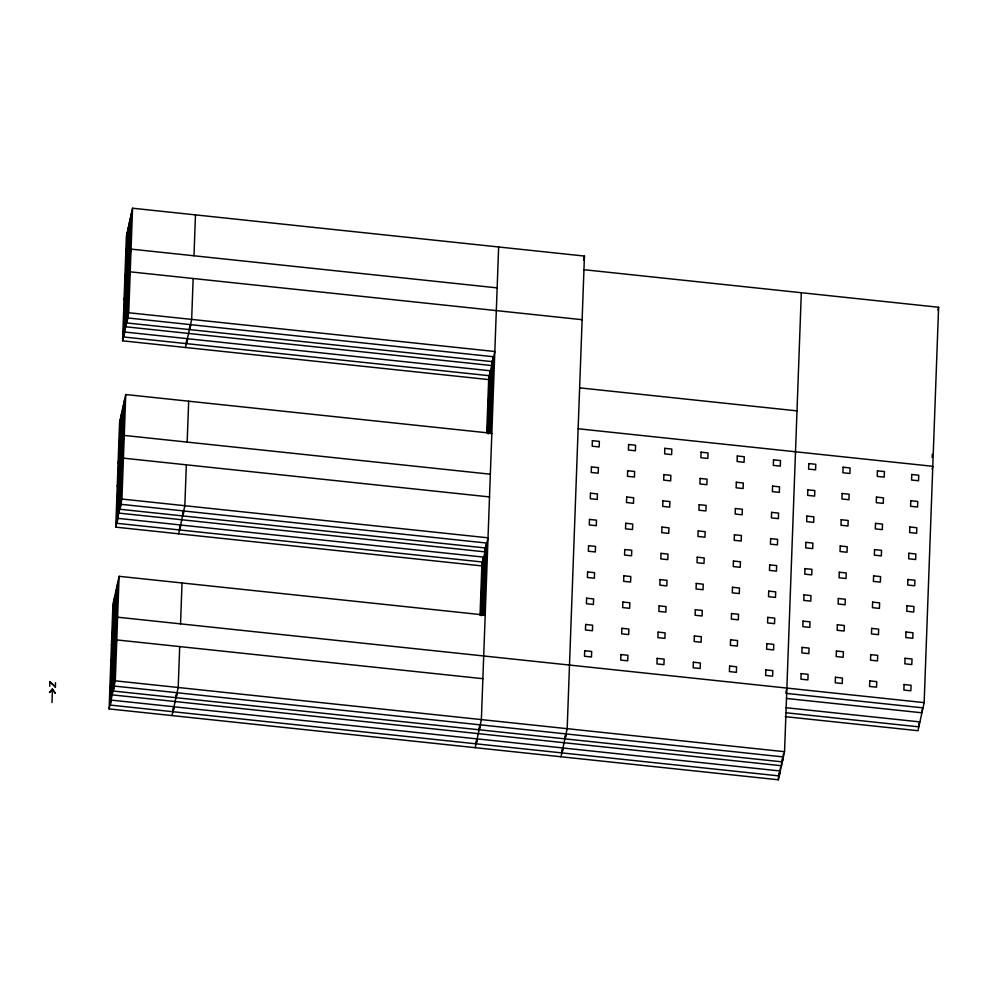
<?xml version="1.0" encoding="UTF-8"?>
<svg xmlns="http://www.w3.org/2000/svg" width="988" height="988" viewBox="0 0 988 988"><rect width="100%" height="100%" fill="white"/><g stroke="black" fill="none" stroke-linecap="round" stroke-linejoin="round"><path stroke-width="1.48" d="M49.869 681.757L55.427 686.907L49.869 681.757L49.709 686.302M55.353 687.253L55.513 682.708M801.317 292.72L784.546 751.695L778.371 779.779L109.112 708.915L112.928 604.397L119.103 576.313L485.194 615.079M115.757 527.147L121.932 499.051L488.01 537.818L481.835 565.902L115.757 527.147L119.573 422.617L125.748 394.533L491.839 433.3M122.561 340.823L128.736 312.739L494.827 351.506L488.652 379.59L122.561 340.823L126.378 236.305L132.553 208.221L584.451 256.065L567.174 728.675L560.999 756.771M109.964 704.827L111.446 664.381L112.533 659.416L111.064 699.862M111.459 663.924L112.274 641.657M112.286 641.2L113.768 600.766M116.609 523.047L118.091 482.613L119.178 477.636L117.696 518.083M118.103 482.156L118.918 459.889M120.413 418.986L118.931 459.432L120.03 454.455L121.499 414.021M123.414 336.735L124.896 296.289M124.908 295.832L125.723 273.565M127.217 232.674L125.748 273.108L126.835 268.143L128.317 227.697M112.558 658.91L113.373 636.643M113.385 636.235L114.855 595.789M119.202 477.142L120.017 454.875M124.513 331.758L125.995 291.324M126.019 290.818L126.835 268.551M116.016 590.355L112.2 694.873L781.459 765.737L781.57 762.711M122.66 408.575L118.844 513.093L484.923 551.86M129.465 222.263L125.649 326.781L491.74 365.548M113.052 690.785L114.534 650.339L115.621 645.374L114.151 685.808M114.546 649.882L115.361 627.615M115.374 627.158L116.856 586.724M119.696 509.005L121.178 468.559L122.265 463.594L120.783 504.041M121.191 468.114L122.006 445.847M123.5 404.944L122.018 445.39L123.117 440.413L124.587 399.979M126.501 322.693L127.983 282.247M127.995 281.79L128.811 259.523M130.305 218.62L128.835 259.066L129.922 254.101L131.404 213.655M115.645 644.868L116.461 622.601M116.473 622.193L117.943 581.747M122.29 463.1L123.105 440.833M127.6 317.716L129.082 277.282M129.107 276.776L129.922 254.509M109.112 708.915L115.287 680.831L119.103 576.313M121.932 499.051L125.748 394.533M128.736 312.739L132.553 208.221M179.705 646.597L178.198 687.487L172.023 715.584M180.532 623.873L182.027 582.969M186.337 464.817L184.842 505.72L178.667 533.804M187.177 442.093L188.671 401.202M193.154 278.505L191.66 319.396L185.485 347.492M193.981 255.781L195.476 214.878M480.032 615.487L481.946 562.876M486.714 432.608L488.764 376.564M480.773 614.499L482.687 562.271L483.774 557.331L481.638 615.697M487.417 432.744L489.492 375.959L490.579 371.006L488.282 433.942M482.638 614.511L485.096 547.315M489.282 432.571L491.901 361.003M483.354 614.277L485.775 548.229L486.862 543.289L484.219 615.475M489.999 432.509L492.58 361.904L493.667 356.964L490.863 433.707M498.644 246.988L481.378 719.597L475.203 747.681M778.371 779.779L778.482 776.753M779.334 772.616L779.223 775.691L780.421 767.664M782.422 758.574L782.311 761.649L783.509 753.622M918.828 726.612L918.951 723.525M932.153 457.432L932.264 454.356M785.262 716.646L917.976 730.7L924.15 702.616L938.6 307.256L583.945 269.699M127.514 232.476L128.601 227.512M130.601 218.434L131.688 213.47M124.883 277.208L131.058 249.112L497.149 287.879M124.056 299.92L130.231 271.836L582.117 319.692M52.401 689.229L55.192 693.107L52.401 689.229L49.474 692.502L52.475 688.871L51.981 702.505M120.709 418.789L121.796 413.824M123.796 404.747L124.883 399.782M118.078 463.52L124.253 435.436L490.344 474.203M117.251 486.244L123.426 458.16L489.517 496.927M114.336 599.321L115.151 595.603M117.152 586.526L117.967 582.797M111.434 645.3L117.609 617.204L924.15 702.616M110.607 668.012L116.782 639.928L482.873 678.694M583.525 260.276L584.451 256.065M785.942 692.292L786.868 688.08M937.983 310.059L938.6 307.256M932.166 469.115L932.783 466.311L578.141 428.755M579.635 387.852L796.995 410.872M786.003 693.354L922.706 707.828L921.631 712.768L786.436 698.454M785.954 707.717L919.618 721.87L918.544 726.81L786.386 712.817M115.287 680.831L784.546 751.695M584.711 650.709L584.501 656.254L591.479 656.983L591.676 651.45L584.711 650.709M585.662 624.453L585.464 629.998L592.442 630.727L592.639 625.194L585.662 624.453M586.625 598.197L586.427 603.742L593.393 604.471L593.603 598.938L586.625 598.197M587.588 571.941L587.378 577.486L594.356 578.215L594.554 572.682L587.588 571.941M588.552 545.685L588.342 551.23L595.319 551.959L595.517 546.426L588.552 545.685M589.503 519.429L589.305 524.974L596.27 525.702L596.48 520.17L589.503 519.429M590.466 493.173L590.268 498.718L597.234 499.446L597.444 493.914L590.466 493.173M591.429 466.916L591.219 472.462L598.197 473.19L598.395 467.657L591.429 466.916M592.38 440.66L592.183 446.206L599.16 446.934L599.358 441.401L592.38 440.66M620.933 654.55L620.736 660.083L627.713 660.824L627.911 655.279L620.933 654.55M621.897 628.294L621.687 633.827L628.664 634.568L628.874 629.023L621.897 628.294M622.848 602.038L622.65 607.571L629.628 608.312L629.838 602.766L622.848 602.038M623.811 575.782L623.613 581.315L630.591 582.056L630.789 576.51L623.811 575.782M624.774 549.526L624.564 555.058L631.554 555.799L631.752 550.254L624.774 549.526M625.737 523.269L625.528 528.802L632.505 529.543L632.715 523.998L625.737 523.269M626.688 497.013L626.491 502.546L633.469 503.287L633.666 497.742L626.688 497.013M627.652 470.757L627.454 476.29L634.432 477.031L634.629 471.486L627.652 470.757M628.615 444.501L628.405 450.034L635.383 450.775L635.593 445.23L628.615 444.501M657.168 658.379L656.958 663.924L663.936 664.665L664.134 659.12L657.168 658.379M658.119 632.122L657.922 637.668L664.899 638.409L665.097 632.863L658.119 632.122M659.082 605.866L658.885 611.411L665.85 612.152L666.06 606.607L659.082 605.866M660.046 579.61L659.836 585.155L666.814 585.896L667.011 580.351L660.046 579.61M661.009 553.354L660.799 558.899L667.777 559.64L667.974 554.095L661.009 553.354M661.96 527.098L661.762 532.643L668.728 533.384L668.938 527.839L661.96 527.098M662.923 500.842L662.726 506.387L669.691 507.128L669.901 501.583L662.923 500.842M663.887 474.586L663.677 480.131L670.654 480.872L670.852 475.327L663.887 474.586M664.838 448.33L664.64 453.875L671.618 454.616L671.815 449.071L664.838 448.33M693.391 662.219L693.193 667.765L700.159 668.493L700.369 662.96L693.391 662.219M694.354 635.963L694.144 641.496L701.122 642.237L701.319 636.704L694.354 635.963M695.305 609.707L695.107 615.24L702.085 615.981L702.283 610.448L695.305 609.707M696.268 583.451L696.071 588.984L703.036 589.725L703.246 584.192L696.268 583.451M697.232 557.195L697.022 562.728L703.999 563.469L704.197 557.936L697.232 557.195M698.195 530.939L697.985 536.472L704.963 537.213L705.16 531.68L698.195 530.939M699.146 504.683L698.948 510.216L705.914 510.957L706.124 505.424L699.146 504.683M700.109 478.427L699.912 483.959L706.877 484.7L707.087 479.168L700.109 478.427M701.072 452.171L700.863 457.703L707.84 458.444L708.038 452.912L701.072 452.171M729.613 666.048L729.416 671.593L736.393 672.334L736.591 666.789L729.613 666.048M730.577 639.792L730.379 645.337L737.357 646.078L737.554 640.533L730.577 639.792M731.54 613.536L731.33 619.081L738.308 619.822L738.518 614.277L731.54 613.536M732.491 587.28L732.293 592.825L739.271 593.566L739.469 588.021L732.491 587.28M733.454 561.023L733.257 566.569L740.234 567.31L740.432 561.764L733.454 561.023M734.417 534.767L734.208 540.312L741.185 541.054L741.395 535.508L734.417 534.767M735.368 508.511L735.171 514.056L742.149 514.797L742.359 509.252L735.368 508.511M736.332 482.255L736.134 487.8L743.112 488.541L743.309 482.996L736.332 482.255M737.295 455.999L737.085 461.544L744.075 462.285L744.273 456.74L737.295 455.999M765.848 669.889L765.651 675.434L772.616 676.175L772.826 670.63L765.848 669.889M766.812 643.633L766.602 649.178L773.579 649.919L773.777 644.374L766.812 643.633M767.762 617.376L767.565 622.922L774.543 623.663L774.74 618.118L767.762 617.376M768.726 591.12L768.528 596.666L775.494 597.407L775.704 591.861L768.726 591.12M769.689 564.864L769.479 570.409L776.457 571.138L776.654 565.605L769.689 564.864M770.652 538.608L770.442 544.153L777.42 544.882L777.618 539.349L770.652 538.608M771.603 512.352L771.406 517.897L778.371 518.626L778.581 513.093L771.603 512.352M772.567 486.096L772.369 491.641L779.334 492.37L779.544 486.837L772.567 486.096M773.53 459.84L773.32 465.385L780.298 466.114L780.495 460.581L773.53 459.84M801.12 673.631L800.922 679.164L807.9 679.905L808.098 674.359L801.12 673.631M802.083 647.375L801.873 652.907L808.851 653.648L809.061 648.103L802.083 647.375M803.034 621.119L802.836 626.651L809.814 627.392L810.012 621.847L803.034 621.119M803.997 594.862L803.8 600.395L810.778 601.136L810.975 595.591L803.997 594.862M804.961 568.606L804.751 574.139L811.728 574.88L811.938 569.335L804.961 568.606M805.912 542.338L805.714 547.883L812.692 548.624L812.889 543.079L805.912 542.338M806.875 516.082L806.677 521.627L813.655 522.368L813.853 516.823L806.875 516.082M807.838 489.826L807.628 495.371L814.618 496.112L814.816 490.567L807.838 489.826M808.802 463.57L808.592 469.115L815.569 469.856L815.779 464.311L808.802 463.57M835.44 677.262L835.243 682.794L842.221 683.535L842.418 678.003L835.44 677.262M836.404 651.006L836.194 656.538L843.172 657.279L843.382 651.747L836.404 651.006M837.355 624.749L837.157 630.282L844.135 631.023L844.332 625.49L837.355 624.749M838.318 598.493L838.12 604.026L845.098 604.767L845.296 599.234L838.318 598.493M839.281 572.237L839.071 577.77L846.049 578.511L846.259 572.978L839.281 572.237M840.232 545.981L840.035 551.514L847.012 552.255L847.222 546.722L840.232 545.981M841.196 519.725L840.998 525.258L847.976 525.999L848.173 520.466L841.196 519.725M842.159 493.469L841.949 499.002L848.939 499.743L849.137 494.21L842.159 493.469M843.122 467.213L842.912 472.746L849.89 473.487L850.1 467.954L843.122 467.213M869.761 680.893L869.564 686.438L876.541 687.179L876.739 681.634L869.761 680.893M870.724 654.636L870.514 660.182L877.492 660.923L877.702 655.377L870.724 654.636M871.675 628.38L871.478 633.925L878.456 634.667L878.653 629.121L871.675 628.38M872.639 602.124L872.441 607.669L879.419 608.41L879.616 602.865L872.639 602.124M873.602 575.868L873.392 581.413L880.37 582.142L880.58 576.609L873.602 575.868M874.553 549.612L874.355 555.157L881.333 555.886L881.543 550.353L874.553 549.612M875.516 523.356L875.319 528.901L882.296 529.63L882.494 524.097L875.516 523.356M876.48 497.1L876.27 502.645L883.26 503.374L883.457 497.841L876.48 497.1M877.443 470.844L877.233 476.389L884.211 477.118L884.421 471.585L877.443 470.844M904.082 684.523L903.884 690.069L910.862 690.81L911.06 685.264L904.082 684.523M905.045 658.267L904.835 663.812L911.813 664.554L912.023 659.008L905.045 658.267M905.996 632.011L905.798 637.556L912.776 638.297L912.974 632.752L905.996 632.011M906.959 605.755L906.762 611.3L913.739 612.041L913.937 606.496L906.959 605.755M907.923 579.499L907.713 585.044L914.69 585.785L914.9 580.24L907.923 579.499M908.886 553.243L908.676 558.788L915.654 559.529L915.864 553.984L908.886 553.243M909.837 526.987L909.639 532.532L916.617 533.273L916.815 527.728L909.837 526.987M910.8 500.731L910.603 506.276L917.58 507.017L917.778 501.472L910.8 500.731M911.763 474.475L911.554 480.02L918.531 480.761L918.741 475.216L911.763 474.475M124.784 332.03L123.698 336.994L186.04 343.589L187.14 338.637L124.784 332.03M127.872 317.988L126.785 322.953L189.128 329.547L190.227 324.595L127.872 317.988M117.98 518.354L116.88 523.307L179.236 529.914L180.322 524.949L117.98 518.354M121.067 504.312L119.968 509.265L182.323 515.872L183.41 510.907L121.067 504.312M187.695 338.736L186.621 343.651L489.208 375.699L490.295 370.772L187.695 338.736M190.783 324.681L189.708 329.609L492.296 361.657L493.383 356.73L190.783 324.681M111.335 700.122L110.248 705.086L172.591 711.681L173.678 706.729L111.335 700.122M114.423 686.08L113.336 691.044L175.679 697.639L176.766 692.687L114.423 686.08M180.89 525.048L179.804 529.976L482.403 562.011L483.49 557.096L180.89 525.048M183.978 511.006L182.891 515.934L485.491 547.97L486.578 543.042L183.978 511.006M174.246 706.828L173.159 711.743L475.759 743.791L476.846 738.863L174.246 706.828M177.334 692.773L176.247 697.701L478.847 729.749L479.933 724.822L177.334 692.773M477.426 738.9L476.327 743.853L561.567 752.868L562.654 747.928L477.426 738.9M480.514 724.859L479.415 729.811L564.654 738.826L565.741 733.886L480.514 724.859M563.222 748.002L562.135 752.93L778.927 775.889L780.014 770.961L563.222 748.002M566.309 733.961L565.222 738.888L782.014 761.847L783.101 756.919L566.309 733.961"/></g></svg>
